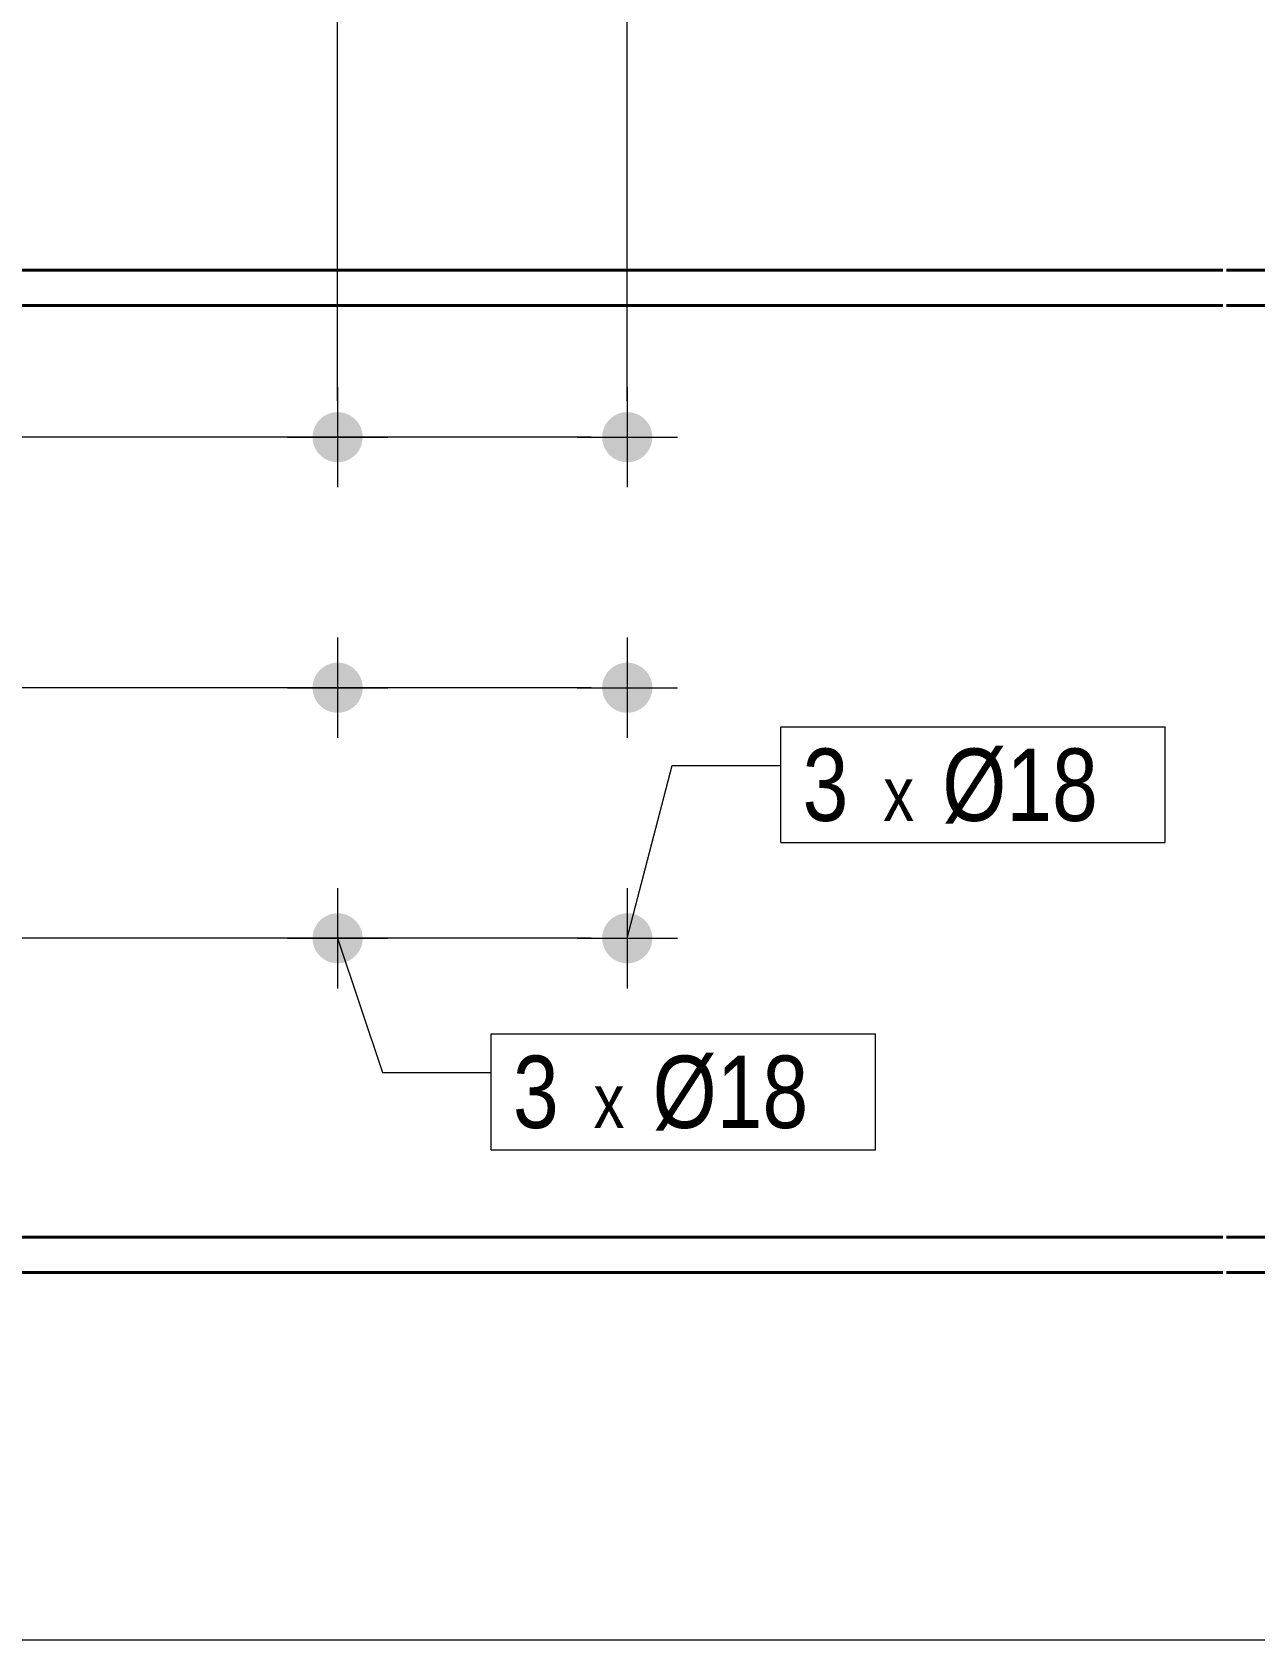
# Model space of a CAD drawing. Header units: millimetres. Extents: x 2 to 287, y 5 to 195.
# Drawn here: x 144.67 to 178.45, y 118.12 to 162.54 of the extents above; entities that cross this region are included whole.
import ezdxf

# ---------------------------------------------------------------- set-up
doc = ezdxf.new("R2010")
doc.units = ezdxf.units.MM
for name, color, linetype, lineweight in [('Boulon', 7, 'Continuous', 0), ('Cotation', 7, 'Continuous', 0), ('Désignation boulon', 3, 'Continuous', 0), ('Piece', 2, 'Continuous', 0)]:
    doc.layers.add(name, color=color, linetype=linetype, lineweight=lineweight)
doc.styles.add('ARIAL', font='ARIAL.TTF')
doc.styles.add('COMIC_SANS_MS', font='COMIC.TTF')

# ---------------------------------------------------------------- blocks, each defined once
blk = doc.blocks.new('*A7')
at = {"layer": 'Boulon'}
for points in [[(152.42, 151.382), (152.423, 151.416), (152.427, 151.449), (152.432, 151.483), (152.44, 151.516), (152.449, 151.549), (152.46, 151.581), (152.472, 151.613), (152.486, 151.644), (152.501, 151.674), (152.518, 151.704), (152.536, 151.733), (152.555, 151.76), (152.576, 151.787), (152.599, 151.813), (152.622, 151.837), (152.647, 151.861), (152.672, 151.883), (152.699, 151.904), (152.727, 151.924), (152.756, 151.942), (152.785, 151.958), (152.815, 151.974), (152.847, 151.987), (152.878, 152), (152.911, 152.01), (152.943, 152.019), (152.976, 152.027), (153.01, 152.033), (153.044, 152.037), (153.078, 152.039), (153.111, 152.04), (153.145, 152.039), (153.179, 152.037), (153.213, 152.033), (153.247, 152.027), (153.28, 152.019), (153.312, 152.01), (153.345, 152), (153.376, 151.987), (153.407, 151.974), (153.438, 151.958), (153.467, 151.942), (153.496, 151.924), (153.524, 151.904), (153.551, 151.883), (153.576, 151.861), (153.601, 151.837), (153.624, 151.813), (153.647, 151.787), (153.668, 151.76), (153.687, 151.733), (153.705, 151.704), (153.722, 151.674), (153.737, 151.644), (153.751, 151.613), (153.763, 151.581), (153.774, 151.549), (153.783, 151.516), (153.79, 151.483), (153.796, 151.449), (153.8, 151.416), (153.803, 151.382), (153.804, 151.348), (153.803, 151.314), (153.8, 151.28), (153.796, 151.246), (153.79, 151.213), (153.783, 151.18), (153.774, 151.147), (153.763, 151.115), (153.751, 151.083), (153.737, 151.052), (153.722, 151.022), (153.705, 150.992), (153.687, 150.963), (153.668, 150.935), (153.647, 150.909), (153.624, 150.883), (153.601, 150.858), (153.576, 150.835), (153.551, 150.813), (153.524, 150.792), (153.496, 150.772), (153.467, 150.754), (153.438, 150.737), (153.407, 150.722), (153.376, 150.708), (153.345, 150.696), (153.312, 150.685), (153.28, 150.676), (153.247, 150.669), (153.213, 150.663), (153.179, 150.659), (153.145, 150.656), (153.111, 150.656), (153.078, 150.656), (153.044, 150.659), (153.01, 150.663), (152.976, 150.669), (152.943, 150.676), (152.911, 150.685), (152.878, 150.696), (152.847, 150.708), (152.815, 150.722), (152.785, 150.737), (152.756, 150.754), (152.727, 150.772), (152.699, 150.792), (152.672, 150.813), (152.647, 150.835), (152.622, 150.858), (152.599, 150.883), (152.576, 150.909), (152.555, 150.935), (152.536, 150.963), (152.518, 150.992), (152.501, 151.022), (152.486, 151.052), (152.472, 151.083), (152.46, 151.115), (152.449, 151.147), (152.44, 151.18), (152.432, 151.213), (152.427, 151.246), (152.423, 151.28), (152.42, 151.314), (152.419, 151.348)], [(152.42, 144.459), (152.423, 144.493), (152.427, 144.526), (152.432, 144.56), (152.44, 144.593), (152.449, 144.626), (152.46, 144.658), (152.472, 144.69), (152.486, 144.721), (152.501, 144.751), (152.518, 144.781), (152.536, 144.809), (152.555, 144.837), (152.576, 144.864), (152.599, 144.89), (152.622, 144.914), (152.647, 144.938), (152.672, 144.96), (152.699, 144.981), (152.727, 145), (152.756, 145.019), (152.785, 145.035), (152.815, 145.051), (152.847, 145.064), (152.878, 145.077), (152.911, 145.087), (152.943, 145.096), (152.976, 145.104), (153.01, 145.11), (153.044, 145.114), (153.078, 145.116), (153.111, 145.117), (153.145, 145.116), (153.179, 145.114), (153.213, 145.11), (153.247, 145.104), (153.28, 145.096), (153.312, 145.087), (153.345, 145.077), (153.376, 145.064), (153.407, 145.051), (153.438, 145.035), (153.467, 145.019), (153.496, 145), (153.524, 144.981), (153.551, 144.96), (153.576, 144.938), (153.601, 144.914), (153.624, 144.89), (153.647, 144.864), (153.668, 144.837), (153.687, 144.809), (153.705, 144.781), (153.722, 144.751), (153.737, 144.721), (153.751, 144.69), (153.763, 144.658), (153.774, 144.626), (153.783, 144.593), (153.79, 144.56), (153.796, 144.526), (153.8, 144.493), (153.803, 144.459), (153.804, 144.425), (153.803, 144.391), (153.8, 144.357), (153.796, 144.323), (153.79, 144.29), (153.783, 144.257), (153.774, 144.224), (153.763, 144.192), (153.751, 144.16), (153.737, 144.129), (153.722, 144.098), (153.705, 144.069), (153.687, 144.04), (153.668, 144.012), (153.647, 143.986), (153.624, 143.96), (153.601, 143.935), (153.576, 143.912), (153.551, 143.89), (153.524, 143.869), (153.496, 143.849), (153.467, 143.831), (153.438, 143.814), (153.407, 143.799), (153.376, 143.785), (153.345, 143.773), (153.312, 143.762), (153.28, 143.753), (153.247, 143.746), (153.213, 143.74), (153.179, 143.736), (153.145, 143.733), (153.111, 143.732), (153.078, 143.733), (153.044, 143.736), (153.01, 143.74), (152.976, 143.746), (152.943, 143.753), (152.911, 143.762), (152.878, 143.773), (152.847, 143.785), (152.815, 143.799), (152.785, 143.814), (152.756, 143.831), (152.727, 143.849), (152.699, 143.869), (152.672, 143.89), (152.647, 143.912), (152.622, 143.935), (152.599, 143.96), (152.576, 143.986), (152.555, 144.012), (152.536, 144.04), (152.518, 144.069), (152.501, 144.098), (152.486, 144.129), (152.472, 144.16), (152.46, 144.192), (152.449, 144.224), (152.44, 144.257), (152.432, 144.29), (152.427, 144.323), (152.423, 144.357), (152.42, 144.391), (152.419, 144.425)], [(152.42, 137.536), (152.423, 137.57), (152.427, 137.603), (152.432, 137.637), (152.44, 137.67), (152.449, 137.703), (152.46, 137.735), (152.472, 137.767), (152.486, 137.798), (152.501, 137.828), (152.518, 137.858), (152.536, 137.886), (152.555, 137.914), (152.576, 137.941), (152.599, 137.967), (152.622, 137.991), (152.647, 138.015), (152.672, 138.037), (152.699, 138.058), (152.727, 138.077), (152.756, 138.096), (152.785, 138.112), (152.815, 138.128), (152.847, 138.141), (152.878, 138.154), (152.911, 138.164), (152.943, 138.173), (152.976, 138.181), (153.01, 138.187), (153.044, 138.191), (153.078, 138.193), (153.111, 138.194), (153.145, 138.193), (153.179, 138.191), (153.213, 138.187), (153.247, 138.181), (153.28, 138.173), (153.312, 138.164), (153.345, 138.154), (153.376, 138.141), (153.407, 138.128), (153.438, 138.112), (153.467, 138.096), (153.496, 138.077), (153.524, 138.058), (153.551, 138.037), (153.576, 138.015), (153.601, 137.991), (153.624, 137.967), (153.647, 137.941), (153.668, 137.914), (153.687, 137.886), (153.705, 137.858), (153.722, 137.828), (153.737, 137.798), (153.751, 137.767), (153.763, 137.735), (153.774, 137.703), (153.783, 137.67), (153.79, 137.637), (153.796, 137.603), (153.8, 137.57), (153.803, 137.536), (153.804, 137.502), (153.803, 137.468), (153.8, 137.434), (153.796, 137.4), (153.79, 137.367), (153.783, 137.334), (153.774, 137.301), (153.763, 137.268), (153.751, 137.237), (153.737, 137.206), (153.722, 137.175), (153.705, 137.146), (153.687, 137.117), (153.668, 137.089), (153.647, 137.063), (153.624, 137.037), (153.601, 137.012), (153.576, 136.989), (153.551, 136.967), (153.524, 136.946), (153.496, 136.926), (153.467, 136.908), (153.438, 136.891), (153.407, 136.876), (153.376, 136.862), (153.345, 136.85), (153.312, 136.839), (153.28, 136.83), (153.247, 136.823), (153.213, 136.817), (153.179, 136.813), (153.145, 136.81), (153.111, 136.809), (153.078, 136.81), (153.044, 136.813), (153.01, 136.817), (152.976, 136.823), (152.943, 136.83), (152.911, 136.839), (152.878, 136.85), (152.847, 136.862), (152.815, 136.876), (152.785, 136.891), (152.756, 136.908), (152.727, 136.926), (152.699, 136.946), (152.672, 136.967), (152.647, 136.989), (152.622, 137.012), (152.599, 137.037), (152.576, 137.063), (152.555, 137.089), (152.536, 137.117), (152.518, 137.146), (152.501, 137.175), (152.486, 137.206), (152.472, 137.237), (152.46, 137.268), (152.449, 137.301), (152.44, 137.334), (152.432, 137.367), (152.427, 137.4), (152.423, 137.434), (152.42, 137.468), (152.419, 137.502)]]:
    blk.add_hatch(color=256, dxfattribs=at).paths.add_polyline_path(points, flags=17)
at = {"layer": 'Boulon', "linetype": 'Continuous', "lineweight": 0}
for p, q in [((153.111, 152.732), (153.111, 149.963)), ((151.727, 151.348), (154.496, 151.348)), ((153.111, 145.809), (153.111, 143.04)), ((151.727, 144.425), (154.496, 144.425)), ((153.111, 138.886), (153.111, 136.117)), ((151.727, 137.502), (154.496, 137.502))]:
    blk.add_line(p, q, dxfattribs=at)
blk = doc.blocks.new('*A8')
at = {"layer": 'Boulon'}
for points in [[(160.42, 151.382), (160.423, 151.416), (160.427, 151.449), (160.432, 151.483), (160.44, 151.516), (160.449, 151.549), (160.46, 151.581), (160.472, 151.613), (160.486, 151.644), (160.501, 151.674), (160.518, 151.704), (160.536, 151.733), (160.555, 151.76), (160.576, 151.787), (160.599, 151.813), (160.622, 151.837), (160.647, 151.861), (160.672, 151.883), (160.699, 151.904), (160.727, 151.924), (160.756, 151.942), (160.785, 151.958), (160.815, 151.974), (160.847, 151.987), (160.878, 152), (160.911, 152.01), (160.943, 152.019), (160.976, 152.027), (161.01, 152.033), (161.044, 152.037), (161.078, 152.039), (161.111, 152.04), (161.145, 152.039), (161.179, 152.037), (161.213, 152.033), (161.247, 152.027), (161.28, 152.019), (161.312, 152.01), (161.345, 152), (161.376, 151.987), (161.407, 151.974), (161.438, 151.958), (161.467, 151.942), (161.496, 151.924), (161.524, 151.904), (161.551, 151.883), (161.576, 151.861), (161.601, 151.837), (161.624, 151.813), (161.647, 151.787), (161.668, 151.76), (161.687, 151.733), (161.705, 151.704), (161.722, 151.674), (161.737, 151.644), (161.751, 151.613), (161.763, 151.581), (161.774, 151.549), (161.783, 151.516), (161.79, 151.483), (161.796, 151.449), (161.8, 151.416), (161.803, 151.382), (161.804, 151.348), (161.803, 151.314), (161.8, 151.28), (161.796, 151.246), (161.79, 151.213), (161.783, 151.18), (161.774, 151.147), (161.763, 151.115), (161.751, 151.083), (161.737, 151.052), (161.722, 151.022), (161.705, 150.992), (161.687, 150.963), (161.668, 150.935), (161.647, 150.909), (161.624, 150.883), (161.601, 150.858), (161.576, 150.835), (161.551, 150.813), (161.524, 150.792), (161.496, 150.772), (161.467, 150.754), (161.438, 150.737), (161.407, 150.722), (161.376, 150.708), (161.345, 150.696), (161.312, 150.685), (161.28, 150.676), (161.247, 150.669), (161.213, 150.663), (161.179, 150.659), (161.145, 150.656), (161.111, 150.656), (161.078, 150.656), (161.044, 150.659), (161.01, 150.663), (160.976, 150.669), (160.943, 150.676), (160.911, 150.685), (160.878, 150.696), (160.847, 150.708), (160.815, 150.722), (160.785, 150.737), (160.756, 150.754), (160.727, 150.772), (160.699, 150.792), (160.672, 150.813), (160.647, 150.835), (160.622, 150.858), (160.599, 150.883), (160.576, 150.909), (160.555, 150.935), (160.536, 150.963), (160.518, 150.992), (160.501, 151.022), (160.486, 151.052), (160.472, 151.083), (160.46, 151.115), (160.449, 151.147), (160.44, 151.18), (160.432, 151.213), (160.427, 151.246), (160.423, 151.28), (160.42, 151.314), (160.419, 151.348)], [(160.42, 144.459), (160.423, 144.493), (160.427, 144.526), (160.432, 144.56), (160.44, 144.593), (160.449, 144.626), (160.46, 144.658), (160.472, 144.69), (160.486, 144.721), (160.501, 144.751), (160.518, 144.781), (160.536, 144.809), (160.555, 144.837), (160.576, 144.864), (160.599, 144.89), (160.622, 144.914), (160.647, 144.938), (160.672, 144.96), (160.699, 144.981), (160.727, 145), (160.756, 145.019), (160.785, 145.035), (160.815, 145.051), (160.847, 145.064), (160.878, 145.077), (160.911, 145.087), (160.943, 145.096), (160.976, 145.104), (161.01, 145.11), (161.044, 145.114), (161.078, 145.116), (161.111, 145.117), (161.145, 145.116), (161.179, 145.114), (161.213, 145.11), (161.247, 145.104), (161.28, 145.096), (161.312, 145.087), (161.345, 145.077), (161.376, 145.064), (161.407, 145.051), (161.438, 145.035), (161.467, 145.019), (161.496, 145), (161.524, 144.981), (161.551, 144.96), (161.576, 144.938), (161.601, 144.914), (161.624, 144.89), (161.647, 144.864), (161.668, 144.837), (161.687, 144.809), (161.705, 144.781), (161.722, 144.751), (161.737, 144.721), (161.751, 144.69), (161.763, 144.658), (161.774, 144.626), (161.783, 144.593), (161.79, 144.56), (161.796, 144.526), (161.8, 144.493), (161.803, 144.459), (161.804, 144.425), (161.803, 144.391), (161.8, 144.357), (161.796, 144.323), (161.79, 144.29), (161.783, 144.257), (161.774, 144.224), (161.763, 144.192), (161.751, 144.16), (161.737, 144.129), (161.722, 144.098), (161.705, 144.069), (161.687, 144.04), (161.668, 144.012), (161.647, 143.986), (161.624, 143.96), (161.601, 143.935), (161.576, 143.912), (161.551, 143.89), (161.524, 143.869), (161.496, 143.849), (161.467, 143.831), (161.438, 143.814), (161.407, 143.799), (161.376, 143.785), (161.345, 143.773), (161.312, 143.762), (161.28, 143.753), (161.247, 143.746), (161.213, 143.74), (161.179, 143.736), (161.145, 143.733), (161.111, 143.732), (161.078, 143.733), (161.044, 143.736), (161.01, 143.74), (160.976, 143.746), (160.943, 143.753), (160.911, 143.762), (160.878, 143.773), (160.847, 143.785), (160.815, 143.799), (160.785, 143.814), (160.756, 143.831), (160.727, 143.849), (160.699, 143.869), (160.672, 143.89), (160.647, 143.912), (160.622, 143.935), (160.599, 143.96), (160.576, 143.986), (160.555, 144.012), (160.536, 144.04), (160.518, 144.069), (160.501, 144.098), (160.486, 144.129), (160.472, 144.16), (160.46, 144.192), (160.449, 144.224), (160.44, 144.257), (160.432, 144.29), (160.427, 144.323), (160.423, 144.357), (160.42, 144.391), (160.419, 144.425)], [(160.42, 137.536), (160.423, 137.57), (160.427, 137.603), (160.432, 137.637), (160.44, 137.67), (160.449, 137.703), (160.46, 137.735), (160.472, 137.767), (160.486, 137.798), (160.501, 137.828), (160.518, 137.858), (160.536, 137.886), (160.555, 137.914), (160.576, 137.941), (160.599, 137.967), (160.622, 137.991), (160.647, 138.015), (160.672, 138.037), (160.699, 138.058), (160.727, 138.077), (160.756, 138.096), (160.785, 138.112), (160.815, 138.128), (160.847, 138.141), (160.878, 138.154), (160.911, 138.164), (160.943, 138.173), (160.976, 138.181), (161.01, 138.187), (161.044, 138.191), (161.078, 138.193), (161.111, 138.194), (161.145, 138.193), (161.179, 138.191), (161.213, 138.187), (161.247, 138.181), (161.28, 138.173), (161.312, 138.164), (161.345, 138.154), (161.376, 138.141), (161.407, 138.128), (161.438, 138.112), (161.467, 138.096), (161.496, 138.077), (161.524, 138.058), (161.551, 138.037), (161.576, 138.015), (161.601, 137.991), (161.624, 137.967), (161.647, 137.941), (161.668, 137.914), (161.687, 137.886), (161.705, 137.858), (161.722, 137.828), (161.737, 137.798), (161.751, 137.767), (161.763, 137.735), (161.774, 137.703), (161.783, 137.67), (161.79, 137.637), (161.796, 137.603), (161.8, 137.57), (161.803, 137.536), (161.804, 137.502), (161.803, 137.468), (161.8, 137.434), (161.796, 137.4), (161.79, 137.367), (161.783, 137.334), (161.774, 137.301), (161.763, 137.268), (161.751, 137.237), (161.737, 137.206), (161.722, 137.175), (161.705, 137.146), (161.687, 137.117), (161.668, 137.089), (161.647, 137.063), (161.624, 137.037), (161.601, 137.012), (161.576, 136.989), (161.551, 136.967), (161.524, 136.946), (161.496, 136.926), (161.467, 136.908), (161.438, 136.891), (161.407, 136.876), (161.376, 136.862), (161.345, 136.85), (161.312, 136.839), (161.28, 136.83), (161.247, 136.823), (161.213, 136.817), (161.179, 136.813), (161.145, 136.81), (161.111, 136.809), (161.078, 136.81), (161.044, 136.813), (161.01, 136.817), (160.976, 136.823), (160.943, 136.83), (160.911, 136.839), (160.878, 136.85), (160.847, 136.862), (160.815, 136.876), (160.785, 136.891), (160.756, 136.908), (160.727, 136.926), (160.699, 136.946), (160.672, 136.967), (160.647, 136.989), (160.622, 137.012), (160.599, 137.037), (160.576, 137.063), (160.555, 137.089), (160.536, 137.117), (160.518, 137.146), (160.501, 137.175), (160.486, 137.206), (160.472, 137.237), (160.46, 137.268), (160.449, 137.301), (160.44, 137.334), (160.432, 137.367), (160.427, 137.4), (160.423, 137.434), (160.42, 137.468), (160.419, 137.502)]]:
    blk.add_hatch(color=256, dxfattribs=at).paths.add_polyline_path(points, flags=17)
at = {"layer": 'Boulon', "linetype": 'Continuous', "lineweight": 0}
for p, q in [((161.111, 152.732), (161.111, 149.963)), ((159.727, 151.348), (162.496, 151.348)), ((161.111, 145.809), (161.111, 143.04)), ((159.727, 144.425), (162.496, 144.425)), ((161.111, 138.886), (161.111, 136.117)), ((159.727, 137.502), (162.496, 137.502))]:
    blk.add_line(p, q, dxfattribs=at)
blk = doc.blocks.new('*A11')
at = {"layer": 'Piece', "color": 2, "linetype": 'Continuous', "lineweight": 40}
for p, q in [((177.561971, 155.963263), (104.627139, 155.963263)), ((218.562957, 155.963263), (177.661971, 155.963263)), ((177.561971, 154.98634), (104.627139, 154.98634)), ((218.562957, 154.98634), (177.661971, 154.98634)), ((177.561971, 129.247878), (104.627139, 129.247878)), ((218.562957, 129.247878), (177.661971, 129.247878)), ((104.627139, 128.270955), (177.561971, 128.270955)), ((177.661971, 128.270955), (218.562957, 128.270955))]:
    blk.add_line(p, q, dxfattribs=at)
blk = doc.blocks.new('*A41')
at = {"layer": 'Cotation', "linetype": 'Continuous', "lineweight": 0}
blk.add_line((160.111, 137.502), (105.26, 137.502), dxfattribs=at)
blk = doc.blocks.new('*A42')
at = {"layer": 'Cotation', "linetype": 'Continuous', "lineweight": 0}
for p, q in [((160.111, 144.425), (105.26, 144.425)), ((160.111, 137.502), (105.26, 137.502))]:
    blk.add_line(p, q, dxfattribs=at)
blk = doc.blocks.new('*A43')
at = {"layer": 'Cotation', "linetype": 'Continuous', "lineweight": 0}
for p, q in [((160.111, 151.348), (105.26, 151.348)), ((160.111, 144.425), (105.26, 144.425))]:
    blk.add_line(p, q, dxfattribs=at)
blk = doc.blocks.new('*A44')
at = {"layer": 'Cotation', "linetype": 'Continuous', "lineweight": 0}
blk.add_line((160.111, 151.348), (105.26, 151.348), dxfattribs=at)
blk = doc.blocks.new('*A46')
at = {"layer": 'Cotation', "linetype": 'Continuous', "lineweight": 0}
blk.add_line((31.065, 118.117), (249.123, 118.117), dxfattribs=at)
blk = doc.blocks.new('*A51')
at = {"layer": 'Cotation'}
for points in [[(129.052, 165.598), (129.027, 165.6), (129.001, 165.603), (128.976, 165.607), (128.951, 165.613), (128.927, 165.62), (128.902, 165.628), (128.879, 165.637), (128.855, 165.647), (128.833, 165.659), (128.81, 165.671), (128.789, 165.685), (128.768, 165.699), (128.748, 165.715), (128.728, 165.732), (128.71, 165.749), (128.692, 165.768), (128.676, 165.787), (128.66, 165.807), (128.645, 165.828), (128.632, 165.85), (128.619, 165.872), (128.608, 165.895), (128.597, 165.918), (128.588, 165.942), (128.58, 165.966), (128.573, 165.991), (128.568, 166.016), (128.563, 166.041), (128.56, 166.066), (128.558, 166.092), (128.558, 166.117), (128.558, 166.143), (128.56, 166.168), (128.563, 166.193), (128.568, 166.219), (128.573, 166.243), (128.58, 166.268), (128.588, 166.292), (128.597, 166.316), (128.608, 166.339), (128.619, 166.362), (128.632, 166.384), (128.645, 166.406), (128.66, 166.427), (128.676, 166.447), (128.692, 166.466), (128.71, 166.485), (128.728, 166.502), (128.748, 166.519), (128.768, 166.535), (128.789, 166.549), (128.81, 166.563), (128.833, 166.576), (128.855, 166.587), (128.879, 166.598), (128.902, 166.607), (128.927, 166.615), (128.951, 166.622), (128.976, 166.627), (129.001, 166.631), (129.027, 166.635), (129.052, 166.636), (129.078, 166.637), (129.103, 166.636), (129.129, 166.635), (129.154, 166.631), (129.179, 166.627), (129.204, 166.622), (129.229, 166.615), (129.253, 166.607), (129.277, 166.598), (129.3, 166.587), (129.323, 166.576), (129.345, 166.563), (129.367, 166.549), (129.387, 166.535), (129.408, 166.519), (129.427, 166.502), (129.445, 166.485), (129.463, 166.466), (129.48, 166.447), (129.495, 166.427), (129.51, 166.406), (129.524, 166.384), (129.536, 166.362), (129.548, 166.339), (129.558, 166.316), (129.567, 166.292), (129.575, 166.268), (129.582, 166.243), (129.588, 166.219), (129.592, 166.193), (129.595, 166.168), (129.597, 166.143), (129.598, 166.117), (129.597, 166.092), (129.595, 166.066), (129.592, 166.041), (129.588, 166.016), (129.582, 165.991), (129.575, 165.966), (129.567, 165.942), (129.558, 165.918), (129.548, 165.895), (129.536, 165.872), (129.524, 165.85), (129.51, 165.828), (129.495, 165.807), (129.48, 165.787), (129.463, 165.768), (129.445, 165.749), (129.427, 165.732), (129.408, 165.715), (129.387, 165.699), (129.367, 165.685), (129.345, 165.671), (129.323, 165.659), (129.3, 165.647), (129.277, 165.637), (129.253, 165.628), (129.229, 165.62), (129.204, 165.613), (129.179, 165.607), (129.154, 165.603), (129.129, 165.6), (129.103, 165.598), (129.078, 165.597)], [(153.086, 165.598), (153.061, 165.6), (153.035, 165.603), (153.01, 165.607), (152.985, 165.613), (152.961, 165.62), (152.936, 165.628), (152.912, 165.637), (152.889, 165.647), (152.866, 165.659), (152.844, 165.671), (152.823, 165.685), (152.802, 165.699), (152.782, 165.715), (152.762, 165.732), (152.744, 165.749), (152.726, 165.768), (152.71, 165.787), (152.694, 165.807), (152.679, 165.828), (152.665, 165.85), (152.653, 165.872), (152.641, 165.895), (152.631, 165.918), (152.622, 165.942), (152.614, 165.966), (152.607, 165.991), (152.601, 166.016), (152.597, 166.041), (152.594, 166.066), (152.592, 166.092), (152.591, 166.117), (152.592, 166.143), (152.594, 166.168), (152.597, 166.193), (152.601, 166.219), (152.607, 166.243), (152.614, 166.268), (152.622, 166.292), (152.631, 166.316), (152.641, 166.339), (152.653, 166.362), (152.665, 166.384), (152.679, 166.406), (152.694, 166.427), (152.71, 166.447), (152.726, 166.466), (152.744, 166.485), (152.762, 166.502), (152.782, 166.519), (152.802, 166.535), (152.823, 166.549), (152.844, 166.563), (152.866, 166.576), (152.889, 166.587), (152.912, 166.598), (152.936, 166.607), (152.961, 166.615), (152.985, 166.622), (153.01, 166.627), (153.035, 166.631), (153.061, 166.635), (153.086, 166.636), (153.111, 166.637), (153.137, 166.636), (153.162, 166.635), (153.188, 166.631), (153.213, 166.627), (153.238, 166.622), (153.262, 166.615), (153.287, 166.607), (153.31, 166.598), (153.334, 166.587), (153.357, 166.576), (153.379, 166.563), (153.4, 166.549), (153.421, 166.535), (153.441, 166.519), (153.461, 166.502), (153.479, 166.485), (153.497, 166.466), (153.513, 166.447), (153.529, 166.427), (153.544, 166.406), (153.557, 166.384), (153.57, 166.362), (153.582, 166.339), (153.592, 166.316), (153.601, 166.292), (153.609, 166.268), (153.616, 166.243), (153.621, 166.219), (153.626, 166.193), (153.629, 166.168), (153.631, 166.143), (153.631, 166.117), (153.631, 166.092), (153.629, 166.066), (153.626, 166.041), (153.621, 166.016), (153.616, 165.991), (153.609, 165.966), (153.601, 165.942), (153.592, 165.918), (153.582, 165.895), (153.57, 165.872), (153.557, 165.85), (153.544, 165.828), (153.529, 165.807), (153.513, 165.787), (153.497, 165.768), (153.479, 165.749), (153.461, 165.732), (153.441, 165.715), (153.421, 165.699), (153.4, 165.685), (153.379, 165.671), (153.357, 165.659), (153.334, 165.647), (153.31, 165.637), (153.287, 165.628), (153.262, 165.62), (153.238, 165.613), (153.213, 165.607), (153.188, 165.603), (153.162, 165.6), (153.137, 165.598), (153.111, 165.597)]]:
    blk.add_hatch(color=256, dxfattribs=at).paths.add_polyline_path(points, flags=17)
at = {"layer": 'Cotation', "linetype": 'Continuous', "lineweight": 0}
for p, q in [((129.078, 152.348), (129.078, 178.611)), ((153.111, 152.348), (153.111, 174.971)), ((129.078, 167.157), (129.078, 165.077)), ((153.111, 167.157), (153.111, 165.077)), ((130.118, 166.117), (128.038, 166.117)), ((129.078, 166.117), (128.038, 166.117)), ((129.078, 166.117), (153.111, 166.117)), ((154.151, 166.117), (152.071, 166.117)), ((153.111, 166.117), (154.151, 166.117))]:
    blk.add_line(p, q, dxfattribs=at)
at = {"layer": 'Cotation'}
for p in [(129.078, 166.117), (153.111, 166.117)]:
    blk.add_point(p, dxfattribs=at)
at = {"layer": 'Cotation', "style": 'ARIAL', "width": 0.85}
blk.add_text('3003', height=2.6, rotation=90.0002, dxfattribs=at).set_placement((152.071, 167.257))
blk.add_text('312', height=2.6, dxfattribs=at).set_placement((138.202, 167.237))
blk = doc.blocks.new('*A52')
at = {"layer": 'Cotation'}
for points in [[(153.086, 165.598), (153.061, 165.6), (153.035, 165.603), (153.01, 165.607), (152.985, 165.613), (152.961, 165.62), (152.936, 165.628), (152.912, 165.637), (152.889, 165.647), (152.866, 165.659), (152.844, 165.671), (152.823, 165.685), (152.802, 165.699), (152.782, 165.715), (152.762, 165.732), (152.744, 165.749), (152.726, 165.768), (152.71, 165.787), (152.694, 165.807), (152.679, 165.828), (152.665, 165.85), (152.653, 165.872), (152.641, 165.895), (152.631, 165.918), (152.622, 165.942), (152.614, 165.966), (152.607, 165.991), (152.601, 166.016), (152.597, 166.041), (152.594, 166.066), (152.592, 166.092), (152.591, 166.117), (152.592, 166.143), (152.594, 166.168), (152.597, 166.193), (152.601, 166.219), (152.607, 166.243), (152.614, 166.268), (152.622, 166.292), (152.631, 166.316), (152.641, 166.339), (152.653, 166.362), (152.665, 166.384), (152.679, 166.406), (152.694, 166.427), (152.71, 166.447), (152.726, 166.466), (152.744, 166.485), (152.762, 166.502), (152.782, 166.519), (152.802, 166.535), (152.823, 166.549), (152.844, 166.563), (152.866, 166.576), (152.889, 166.587), (152.912, 166.598), (152.936, 166.607), (152.961, 166.615), (152.985, 166.622), (153.01, 166.627), (153.035, 166.631), (153.061, 166.635), (153.086, 166.636), (153.111, 166.637), (153.137, 166.636), (153.162, 166.635), (153.188, 166.631), (153.213, 166.627), (153.238, 166.622), (153.262, 166.615), (153.287, 166.607), (153.31, 166.598), (153.334, 166.587), (153.357, 166.576), (153.379, 166.563), (153.4, 166.549), (153.421, 166.535), (153.441, 166.519), (153.461, 166.502), (153.479, 166.485), (153.497, 166.466), (153.513, 166.447), (153.529, 166.427), (153.544, 166.406), (153.557, 166.384), (153.57, 166.362), (153.582, 166.339), (153.592, 166.316), (153.601, 166.292), (153.609, 166.268), (153.616, 166.243), (153.621, 166.219), (153.626, 166.193), (153.629, 166.168), (153.631, 166.143), (153.631, 166.117), (153.631, 166.092), (153.629, 166.066), (153.626, 166.041), (153.621, 166.016), (153.616, 165.991), (153.609, 165.966), (153.601, 165.942), (153.592, 165.918), (153.582, 165.895), (153.57, 165.872), (153.557, 165.85), (153.544, 165.828), (153.529, 165.807), (153.513, 165.787), (153.497, 165.768), (153.479, 165.749), (153.461, 165.732), (153.441, 165.715), (153.421, 165.699), (153.4, 165.685), (153.379, 165.671), (153.357, 165.659), (153.334, 165.647), (153.31, 165.637), (153.287, 165.628), (153.262, 165.62), (153.238, 165.613), (153.213, 165.607), (153.188, 165.603), (153.162, 165.6), (153.137, 165.598), (153.111, 165.597)], [(161.086, 165.598), (161.061, 165.6), (161.035, 165.603), (161.01, 165.607), (160.985, 165.613), (160.961, 165.62), (160.936, 165.628), (160.912, 165.637), (160.889, 165.647), (160.866, 165.659), (160.844, 165.671), (160.823, 165.685), (160.802, 165.699), (160.782, 165.715), (160.762, 165.732), (160.744, 165.749), (160.726, 165.768), (160.71, 165.787), (160.694, 165.807), (160.679, 165.828), (160.665, 165.85), (160.653, 165.872), (160.641, 165.895), (160.631, 165.918), (160.622, 165.942), (160.614, 165.966), (160.607, 165.991), (160.601, 166.016), (160.597, 166.041), (160.594, 166.066), (160.592, 166.092), (160.591, 166.117), (160.592, 166.143), (160.594, 166.168), (160.597, 166.193), (160.601, 166.219), (160.607, 166.243), (160.614, 166.268), (160.622, 166.292), (160.631, 166.316), (160.641, 166.339), (160.653, 166.362), (160.665, 166.384), (160.679, 166.406), (160.694, 166.427), (160.71, 166.447), (160.726, 166.466), (160.744, 166.485), (160.762, 166.502), (160.782, 166.519), (160.802, 166.535), (160.823, 166.549), (160.844, 166.563), (160.866, 166.576), (160.889, 166.587), (160.912, 166.598), (160.936, 166.607), (160.961, 166.615), (160.985, 166.622), (161.01, 166.627), (161.035, 166.631), (161.061, 166.635), (161.086, 166.636), (161.111, 166.637), (161.137, 166.636), (161.162, 166.635), (161.188, 166.631), (161.213, 166.627), (161.238, 166.622), (161.262, 166.615), (161.287, 166.607), (161.31, 166.598), (161.334, 166.587), (161.357, 166.576), (161.379, 166.563), (161.4, 166.549), (161.421, 166.535), (161.441, 166.519), (161.461, 166.502), (161.479, 166.485), (161.497, 166.466), (161.513, 166.447), (161.529, 166.427), (161.544, 166.406), (161.557, 166.384), (161.57, 166.362), (161.582, 166.339), (161.592, 166.316), (161.601, 166.292), (161.609, 166.268), (161.616, 166.243), (161.621, 166.219), (161.626, 166.193), (161.629, 166.168), (161.631, 166.143), (161.631, 166.117), (161.631, 166.092), (161.629, 166.066), (161.626, 166.041), (161.621, 166.016), (161.616, 165.991), (161.609, 165.966), (161.601, 165.942), (161.592, 165.918), (161.582, 165.895), (161.57, 165.872), (161.557, 165.85), (161.544, 165.828), (161.529, 165.807), (161.513, 165.787), (161.497, 165.768), (161.479, 165.749), (161.461, 165.732), (161.441, 165.715), (161.421, 165.699), (161.4, 165.685), (161.379, 165.671), (161.357, 165.659), (161.334, 165.647), (161.31, 165.637), (161.287, 165.628), (161.262, 165.62), (161.238, 165.613), (161.213, 165.607), (161.188, 165.603), (161.162, 165.6), (161.137, 165.598), (161.111, 165.597)]]:
    blk.add_hatch(color=256, dxfattribs=at).paths.add_polyline_path(points, flags=17)
at = {"layer": 'Cotation', "linetype": 'Continuous', "lineweight": 0}
for p, q in [((161.111, 152.348), (161.111, 178.611)), ((153.111, 152.348), (153.111, 174.971)), ((153.111, 167.157), (153.111, 165.077)), ((161.111, 167.157), (161.111, 165.077)), ((154.151, 166.117), (152.071, 166.117)), ((153.111, 166.117), (152.071, 166.117)), ((153.111, 166.117), (161.111, 166.117)), ((162.151, 166.117), (160.071, 166.117)), ((161.111, 166.117), (162.151, 166.117))]:
    blk.add_line(p, q, dxfattribs=at)
at = {"layer": 'Cotation'}
for p in [(153.111, 166.117), (161.111, 166.117)]:
    blk.add_point(p, dxfattribs=at)
at = {"layer": 'Cotation', "style": 'ARIAL', "width": 0.85}
blk.add_text('3107', height=2.6, rotation=90.0002, dxfattribs=at).set_placement((160.071, 170.897))
blk.add_text('104', height=2.6, dxfattribs=at).set_placement((154.219, 167.237))
blk = doc.blocks.new('*A53')
at = {"layer": 'Cotation', "linetype": 'Continuous', "lineweight": 0}
blk.add_line((161.111, 152.348), (161.111, 178.611), dxfattribs=at)
blk = doc.blocks.new('*A58')
at = {"layer": 'Désignation boulon', "linetype": 'Continuous', "lineweight": 0}
for p, q in [((153.111479, 137.501725), (154.354079, 133.792458)), ((157.354079, 134.859125), (167.969704, 134.859125)), ((157.354079, 131.659125), (157.354079, 134.859125)), ((167.969704, 131.659125), (167.969704, 134.859125)), ((154.354079, 133.792458), (157.354079, 133.792458)), ((157.354079, 131.659125), (167.969704, 131.659125))]:
    blk.add_line(p, q, dxfattribs=at)
at = {"layer": 'Désignation boulon', "style": 'COMIC_SANS_MS', "width": 0.85}
for s, height, p in [('3', 2, (157.954079, 132.259125)), ('Ø18', 2, (161.812672, 132.259125)), ('x', 1.5, (160.182008, 132.259125))]:
    blk.add_text(s, height=height, dxfattribs=at).set_placement(p)
blk = doc.blocks.new('*A59')
at = {"layer": 'Désignation boulon', "linetype": 'Continuous', "lineweight": 0}
for p, q in [((165.354079, 143.344325), (175.969704, 143.344325)), ((165.354079, 140.144325), (165.354079, 143.344325)), ((175.969704, 140.144325), (175.969704, 143.344325)), ((161.111479, 137.501725), (162.354079, 142.277658)), ((162.354079, 142.277658), (165.354079, 142.277658)), ((165.354079, 140.144325), (175.969704, 140.144325))]:
    blk.add_line(p, q, dxfattribs=at)
at = {"layer": 'Désignation boulon', "style": 'COMIC_SANS_MS', "width": 0.85}
for s, height, p in [('3', 2, (165.954079, 140.744325)), ('Ø18', 2, (169.812672, 140.744325)), ('x', 1.5, (168.182008, 140.744325))]:
    blk.add_text(s, height=height, dxfattribs=at).set_placement(p)

msp = doc.modelspace()

# ---------------------------------------------------------------- block references
at = {"lineweight": 0}
for name in ['*A51', '*A52', '*A53', '*A44', '*A11', '*A43', '*A7', '*A8', '*A42', '*A59', '*A41', '*A58', '*A46']:
    msp.add_blockref(name, (0, 0), dxfattribs=at)

doc.saveas('drawing.dxf')
